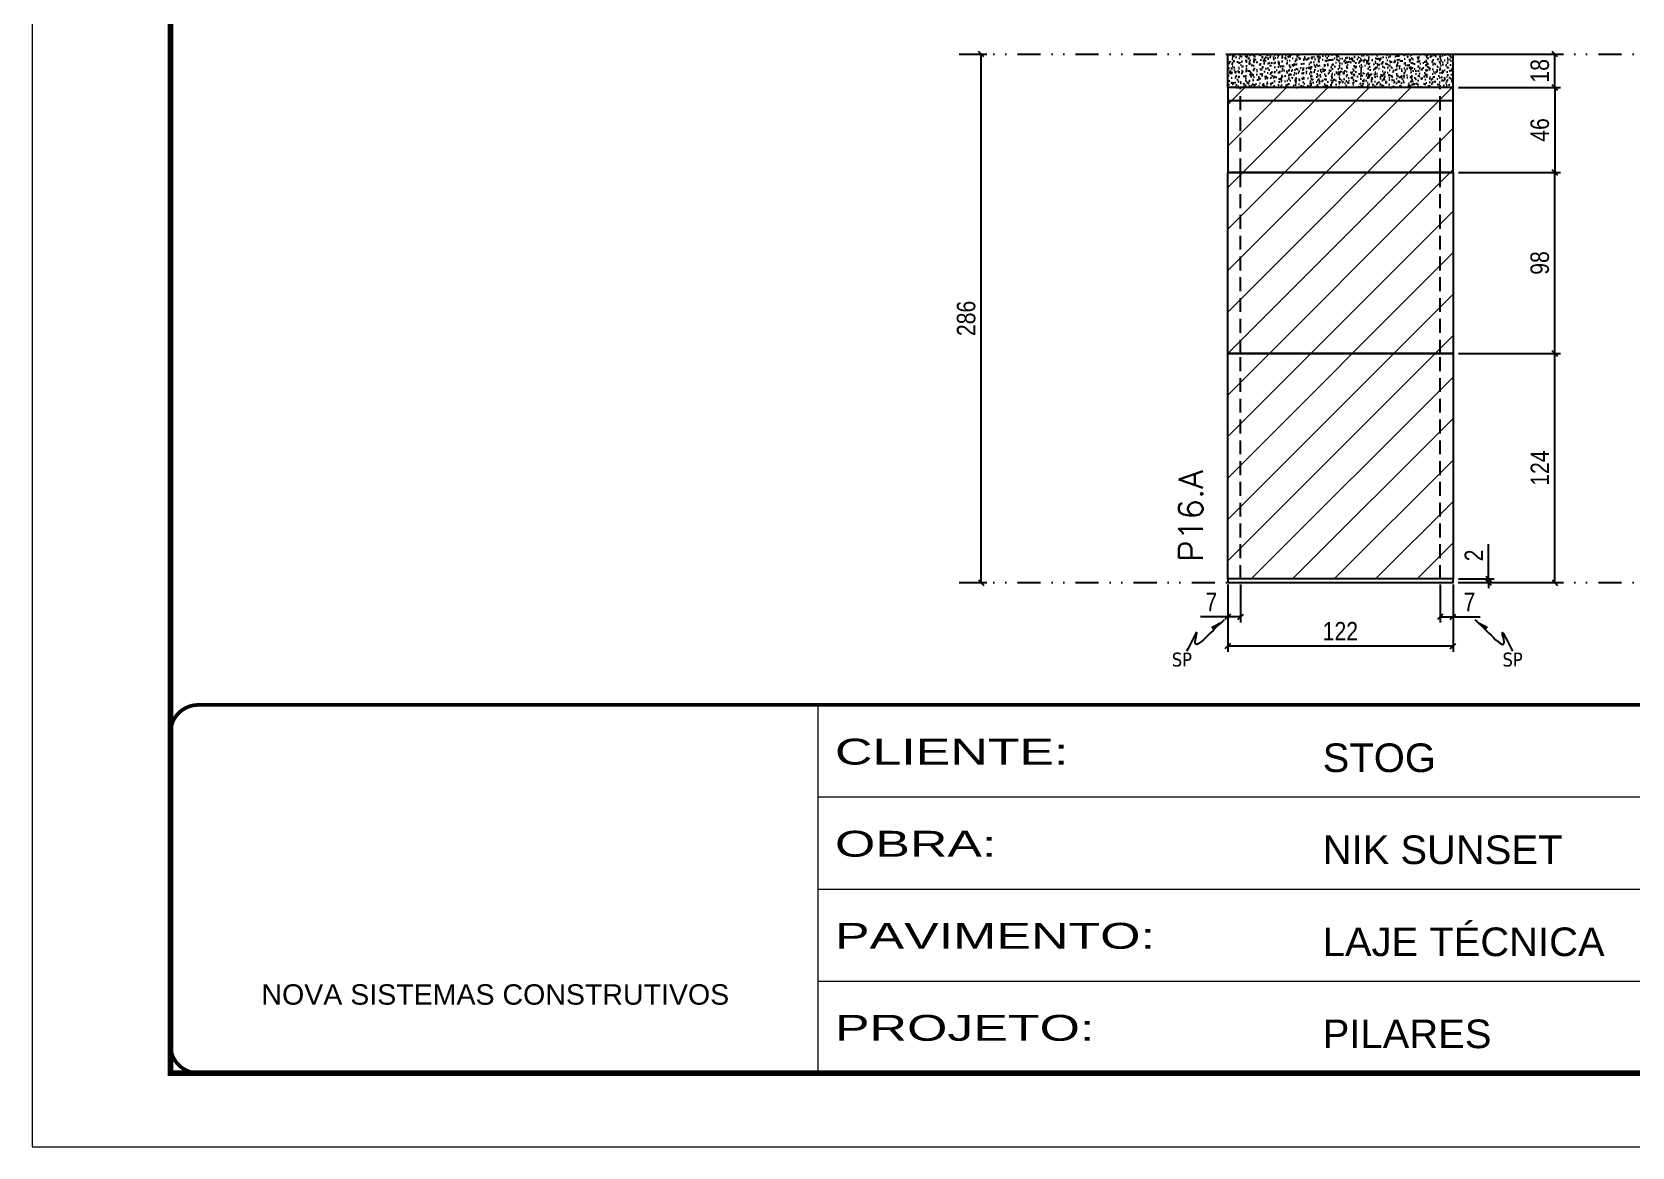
# Model space of a CAD drawing. Extents: x 808 to 7089, y -98 to 17032.
# Drawn here: x 2407 to 3273, y 11388 to 11992 of the extents above; entities that cross this region are included whole.
import ezdxf

# ---------------------------------------------------------------- set-up
doc = ezdxf.new("R2010")
doc.units = 0
for name, pattern in [('CONTINUO', [0]), ('DASHED', [0.75, 0.5, -0.25]), ('DIVIDE2', [0.625, 0.25, -0.125, 0, -0.125, 0, -0.125]), ('HIDDEN', [0.375, 0.25, -0.125])]:
    doc.linetypes.add(name, pattern=pattern)
for name, color, linetype in [('COTA', 241, 'Continuous'), ('Nível', 160, 'Continuous'), ('Painéis', 200, 'Continuous'), ('SARR_2.2x7', 40, 'Continuous'), ('Sarrafo de Pressão', 42, 'HIDDEN'), ('texto', 7, 'Continuous')]:
    doc.layers.add(name, color=color, linetype=linetype)
for name, color, linetype, lineweight in [('Folhas', 255, 'Continuous', 9), ('REAPROVEITAMENTO', 251, 'Continuous', 9), ('SARRAFO DE PRESSAO', 251, 'DASHED', 9), ('Texto Seção', 7, 'Continuous', 15)]:
    doc.layers.add(name, color=color, linetype=linetype, lineweight=lineweight)
doc.styles.add('ARIAL', font='arial.ttf')
doc.styles.add('COTA TECNICA', font='techl___.ttf', dxfattribs={"height": 10})
doc.styles.add('COTA TECNICA-50', font='techl___.ttf', dxfattribs={"height": 10})
doc.styles.add('REGUA-120', font='ROMANS.shx', dxfattribs={"height": 15})
doc.styles.get("Standard").update_dxf_attribs({"font": 'arial.ttf'})
doc.styles.add('Tecnologia', font='')
doc.styles.get('Tecnologia').set_extended_font_data('Forgotten Futurist')
doc.dimstyles.new('COTA PAINEL-50', dxfattribs={"dimtxt": 10, "dimasz": 3, "dimexe": 3, "dimexo": 3, "dimgap": 3, "dimtad": 1, "dimdec": 1, "dimzin": 12, "dimdsep": 46, "dimtxsty": 'COTA TECNICA-50', "dimblk1": 'OBLIQUE', "dimblk2": 'OBLIQUE', "dimsah": 1, "dimcen": 0.9, "dimclrd": 4, "dimclre": 4, "dimclrt": 240, "dimadec": 1, "dimazin": 3, "dimtfac": 1, "dimtdec": 1, "dimtmove": 0, "dimatfit": 3, "dimfxl": 1, "dimtolj": 1, "dimtzin": 12, "dimarcsym": 0})
doc.dimstyles.new('PAINEL', dxfattribs={"dimtxt": 10, "dimasz": 3, "dimexe": 3, "dimexo": 3, "dimgap": 3, "dimtad": 1, "dimdec": 1, "dimzin": 12, "dimdsep": 46, "dimtxsty": 'COTA TECNICA', "dimblk1": 'OBLIQUE', "dimblk2": 'OBLIQUE', "dimsah": 1, "dimcen": 0.9, "dimclrd": 4, "dimclre": 4, "dimclrt": 240, "dimadec": 1, "dimazin": 3, "dimtfac": 1, "dimtdec": 1, "dimtmove": 0, "dimatfit": 3, "dimfxl": 1, "dimtolj": 1, "dimtzin": 12, "dimarcsym": 0})
doc.dimstyles.get("Standard").update_dxf_attribs({"dimtxt": 0.18, "dimasz": 0.18, "dimexe": 0.18, "dimexo": 0.0625, "dimgap": 0.09, "dimtad": 0, "dimtih": 1, "dimtoh": 1, "dimdec": 4, "dimzin": 0, "dimdsep": 46, "dimtxsty": 'Standard', "dimcen": 0.09, "dimadec": 0, "dimazin": 0, "dimtfac": 1, "dimtdec": 4, "dimtofl": 0, "dimtmove": 0, "dimatfit": 3, "dimfxl": 1, "dimtolj": 1, "dimtzin": 0, "dimarcsym": 0})

# ---------------------------------------------------------------- blocks, each defined once
blk = doc.blocks.new('9999999999')
at = {"color": 30, "linetype": 'CONTINUO'}
for p, q in [((98564.56, 34230.21), (98564.56, 34429.45)), ((98564.56, 34379.64), (99583.98, 34379.64)), ((98564.56, 34329.83), (99487.98, 34329.83)), ((98564.56, 34280.02), (99487.98, 34280.02))]:
    blk.add_line(p, q, dxfattribs=at)
at = {"color": 30, "linetype": 'CONTINUO', "const_width": 2}
blk.add_lwpolyline([(99583.98, 34230.21), (99583.98, 34414.45, 0.414214), (99568.98, 34429.45), (98228.98, 34429.45, 0.414214), (98213.98, 34414.45), (98213.98, 34245.21, 0.414214), (98228.98, 34230.21), (99583.98, 34230.21)], format="xyb", dxfattribs=at)
at = {"layer": 'Folhas'}
blk.add_lwpolyline([(98138.98, 34190.21), (99623.98, 34190.21), (99623.98, 35240.21), (98138.98, 35240.21)], close=True, dxfattribs=at)
at = {"layer": 'Folhas', "color": 30, "const_width": 3}
blk.add_lwpolyline([(98213.98, 34230.21), (99583.98, 34230.21), (99583.98, 35200.21), (98213.98, 35200.21)], close=True, dxfattribs=at)
at = {"color": 7, "linetype": 'Continuous', "ltscale": 5, "style": 'ARIAL'}
for s, height, p in [('STOG', 15.483, (98837.68, 34393.13)), ('NIK SUNSET', 15.483, (98837.68, 34343.32)), ('LAJE TÉCNICA', 15.4829, (98837.68, 34293.51)), ('NOVA SISTEMAS CONSTRUTIVOS', 11.0592, (98263.19, 34267.21)), ('PILARES', 15.483, (98837.68, 34243.7))]:
    blk.add_text(s, height=height, dxfattribs=at).set_placement(p)
at = {"layer": 'Folhas', "color": 7, "style": 'Tecnologia', "width": 1.5}
for s, p in [('CLIENTE:', (98573.65, 34397.17)), ('OBRA:', (98573.65, 34347.31)), ('PAVIMENTO:', (98573.65, 34297.5)), ('PROJETO:', (98573.65, 34247.69))]:
    blk.add_text(s, height=14, dxfattribs=at).set_placement(p)
blk = doc.blocks.new('_Oblique')
at = {"color": 0, "linetype": 'ByBlock', "lineweight": -2}
blk.add_line((-0.5, -0.5), (0.5, 0.5), dxfattribs=at)
blk = doc.blocks.new('*D552')
at = {"layer": 'COTA', "color": 4, "lineweight": -2, "transparency": 16777216}
for p, q in [((2911.66, 11979.59), (2923.51, 11979.59)), ((2920.51, 11693.59), (2920.51, 11979.59)), ((2911.66, 11693.59), (2923.51, 11693.59))]:
    blk.add_line(p, q, dxfattribs=at)
at = {"layer": 'Defpoints', "color": 0, "transparency": 16777216}
for p in [(2908.66, 11979.59), (2920.51, 11979.59), (2908.66, 11693.59)]:
    blk.add_point(p, dxfattribs=at)
at = {"layer": 'COTA', "color": 4, "lineweight": -2, "transparency": 16777216, "xscale": 3, "yscale": 3, "zscale": 3}
for p, rotation in [((2920.51, 11979.59), 90), ((2920.51, 11693.59), 270)]:
    blk.add_blockref('_Oblique', p, dxfattribs=dict(at, rotation=rotation))
at = {"layer": 'COTA', "color": 240, "transparency": 16777216, "insert": (2912.39, 11836.59), "char_height": 10, "attachment_point": 5, "rotation": 90, "style": 'COTA TECNICA-50'}
blk.add_mtext('\\A1;286', dxfattribs=at)
blk = doc.blocks.new('*D522')
at = {"layer": 'COTA', "color": 4, "lineweight": -2, "transparency": 16777216}
for p, q in [((3053.93, 11692.59), (3053.93, 11656.23)), ((3175.93, 11692.59), (3175.93, 11656.23)), ((3175.93, 11659.23), (3053.93, 11659.23))]:
    blk.add_line(p, q, dxfattribs=at)
at = {"layer": 'Defpoints', "color": 0, "transparency": 16777216}
for p in [(3053.93, 11695.59), (3175.93, 11695.59), (3053.93, 11659.23)]:
    blk.add_point(p, dxfattribs=at)
at = {"layer": 'COTA', "color": 4, "lineweight": -2, "transparency": 16777216, "xscale": 3, "yscale": 3, "zscale": 3, "rotation": 180}
blk.add_blockref('_Oblique', (3053.93, 11659.23), dxfattribs=at)
at = {"layer": 'COTA', "color": 4, "lineweight": -2, "transparency": 16777216, "xscale": 3, "yscale": 3, "zscale": 3}
blk.add_blockref('_Oblique', (3175.93, 11659.23), dxfattribs=at)
at = {"layer": 'COTA', "color": 240, "transparency": 16777216, "insert": (3114.93, 11667.29), "char_height": 10, "attachment_point": 5, "style": 'COTA TECNICA'}
blk.add_mtext('\\A1;122', dxfattribs=at)
blk = doc.blocks.new('*D523')
at = {"layer": 'COTA', "color": 4, "lineweight": -2, "transparency": 16777216}
for p, q in [((3168.93, 11692.59), (3168.93, 11672.08)), ((3175.93, 11690.59), (3175.93, 11672.08)), ((3168.93, 11675.08), (3175.93, 11675.08)), ((3175.93, 11675.08), (3190.66, 11675.08))]:
    blk.add_line(p, q, dxfattribs=at)
at = {"layer": 'Defpoints', "color": 0, "transparency": 16777216}
for p in [(3168.93, 11695.59), (3175.93, 11693.59), (3175.93, 11675.08)]:
    blk.add_point(p, dxfattribs=at)
at = {"layer": 'COTA', "color": 4, "lineweight": -2, "transparency": 16777216, "xscale": 3, "yscale": 3, "zscale": 3, "rotation": 180}
blk.add_blockref('_Oblique', (3168.93, 11675.08), dxfattribs=at)
at = {"layer": 'COTA', "color": 4, "lineweight": -2, "transparency": 16777216, "xscale": 3, "yscale": 3, "zscale": 3}
blk.add_blockref('_Oblique', (3175.93, 11675.08), dxfattribs=at)
at = {"layer": 'COTA', "color": 240, "transparency": 16777216, "insert": (3184.8, 11683.15), "char_height": 10, "attachment_point": 5, "style": 'COTA TECNICA-50'}
blk.add_mtext('\\A1;7', dxfattribs=at)
blk = doc.blocks.new('*D524')
at = {"layer": 'COTA', "color": 4, "lineweight": -2, "transparency": 16777216}
for p, q in [((3053.93, 11690.59), (3053.93, 11672.08)), ((3060.93, 11692.59), (3060.93, 11672.08)), ((3053.93, 11675.08), (3039.2, 11675.08)), ((3060.93, 11675.08), (3053.93, 11675.08))]:
    blk.add_line(p, q, dxfattribs=at)
at = {"layer": 'Defpoints', "color": 0, "transparency": 16777216}
for p in [(3053.93, 11693.59), (3060.93, 11695.59), (3053.93, 11675.08)]:
    blk.add_point(p, dxfattribs=at)
at = {"layer": 'COTA', "color": 4, "lineweight": -2, "transparency": 16777216, "xscale": 3, "yscale": 3, "zscale": 3, "rotation": 180}
blk.add_blockref('_Oblique', (3053.93, 11675.08), dxfattribs=at)
at = {"layer": 'COTA', "color": 4, "lineweight": -2, "transparency": 16777216, "xscale": 3, "yscale": 3, "zscale": 3}
blk.add_blockref('_Oblique', (3060.93, 11675.08), dxfattribs=at)
at = {"layer": 'COTA', "color": 240, "transparency": 16777216, "insert": (3045.07, 11683.15), "char_height": 10, "attachment_point": 5, "style": 'COTA TECNICA-50'}
blk.add_mtext('\\A1;7', dxfattribs=at)
blk = doc.blocks.new('*D525')
at = {"layer": 'COTA', "color": 4, "linetype": 'ByBlock', "lineweight": -2, "transparency": 16777216}
for p, q in [((3178.93, 11817.59), (3234.01, 11817.59)), ((3231.01, 11693.59), (3231.01, 11817.59)), ((3178.93, 11693.59), (3234.01, 11693.59))]:
    blk.add_line(p, q, dxfattribs=at)
at = {"layer": 'Defpoints', "color": 0, "linetype": 'ByBlock', "transparency": 16777216}
for p in [(3175.93, 11817.59), (3231.01, 11817.59), (3175.93, 11693.59)]:
    blk.add_point(p, dxfattribs=at)
at = {"layer": 'COTA', "color": 4, "linetype": 'ByBlock', "lineweight": -2, "transparency": 16777216, "xscale": 3, "yscale": 3, "zscale": 3}
for p, rotation in [((3231.01, 11817.59), 90), ((3231.01, 11693.59), 270)]:
    blk.add_blockref('_Oblique', p, dxfattribs=dict(at, rotation=rotation))
at = {"layer": 'COTA', "color": 240, "linetype": 'ByBlock', "transparency": 16777216, "insert": (3222.94, 11755.59), "char_height": 10, "attachment_point": 5, "rotation": 90, "style": 'COTA TECNICA'}
blk.add_mtext('\\A1;124', dxfattribs=at)
blk = doc.blocks.new('*D526')
at = {"layer": 'COTA', "color": 4, "lineweight": -2, "transparency": 16777216}
for p, q in [((3195.19, 11695.59), (3195.19, 11714.39)), ((3178.93, 11695.59), (3198.19, 11695.59)), ((3178.93, 11693.59), (3198.19, 11693.59)), ((3195.19, 11693.59), (3195.19, 11695.59)), ((3195.19, 11693.59), (3195.19, 11690.59))]:
    blk.add_line(p, q, dxfattribs=at)
at = {"layer": 'Defpoints', "color": 0, "transparency": 16777216}
for p in [(3175.93, 11695.59), (3175.93, 11693.59), (3195.19, 11693.59)]:
    blk.add_point(p, dxfattribs=at)
at = {"layer": 'COTA', "color": 4, "lineweight": -2, "transparency": 16777216, "xscale": 3, "yscale": 3, "zscale": 3}
for p, rotation in [((3195.19, 11695.59), 270), ((3195.19, 11693.59), 90)]:
    blk.add_blockref('_Oblique', p, dxfattribs=dict(at, rotation=rotation))
at = {"layer": 'COTA', "color": 240, "transparency": 16777216, "insert": (3187.19, 11708.34), "char_height": 10, "attachment_point": 5, "rotation": 90, "style": 'COTA TECNICA-50'}
blk.add_mtext('\\A1;2', dxfattribs=at)
blk = doc.blocks.new('*D527')
at = {"layer": 'COTA', "color": 4, "linetype": 'ByBlock', "lineweight": -2, "transparency": 16777216}
for p, q in [((3178.93, 11817.59), (3234.01, 11817.59)), ((3231.01, 11693.59), (3231.01, 11817.59)), ((3178.93, 11693.59), (3234.01, 11693.59))]:
    blk.add_line(p, q, dxfattribs=at)
at = {"layer": 'Defpoints', "color": 0, "linetype": 'ByBlock', "transparency": 16777216}
for p in [(3175.93, 11817.59), (3231.01, 11817.59), (3175.93, 11693.59)]:
    blk.add_point(p, dxfattribs=at)
at = {"layer": 'COTA', "color": 4, "linetype": 'ByBlock', "lineweight": -2, "transparency": 16777216, "xscale": 3, "yscale": 3, "zscale": 3}
for p, rotation in [((3231.01, 11817.59), 90), ((3231.01, 11693.59), 270)]:
    blk.add_blockref('_Oblique', p, dxfattribs=dict(at, rotation=rotation))
at = {"layer": 'COTA', "color": 240, "linetype": 'ByBlock', "transparency": 16777216, "insert": (3222.94, 11755.59), "char_height": 10, "attachment_point": 5, "rotation": 90, "style": 'COTA TECNICA'}
blk.add_mtext('\\A1;124', dxfattribs=at)
blk = doc.blocks.new('*D528')
at = {"layer": 'COTA', "color": 4, "lineweight": -2, "transparency": 16777216}
for p, q in [((3178.93, 11915.59), (3234.01, 11915.59)), ((3231.01, 11817.59), (3231.01, 11915.59)), ((3178.93, 11817.59), (3234.01, 11817.59))]:
    blk.add_line(p, q, dxfattribs=at)
at = {"layer": 'Defpoints', "color": 0, "transparency": 16777216}
for p in [(3175.93, 11915.59), (3231.01, 11915.59), (3175.93, 11817.59)]:
    blk.add_point(p, dxfattribs=at)
at = {"layer": 'COTA', "color": 4, "lineweight": -2, "transparency": 16777216, "xscale": 3, "yscale": 3, "zscale": 3}
for p, rotation in [((3231.01, 11915.59), 90), ((3231.01, 11817.59), 270)]:
    blk.add_blockref('_Oblique', p, dxfattribs=dict(at, rotation=rotation))
at = {"layer": 'COTA', "color": 240, "transparency": 16777216, "insert": (3222.91, 11866.59), "char_height": 10, "attachment_point": 5, "rotation": 90, "style": 'COTA TECNICA-50'}
blk.add_mtext('\\A1;98', dxfattribs=at)
blk = doc.blocks.new('*D529')
at = {"layer": 'COTA', "color": 4, "lineweight": -2, "transparency": 16777216}
for p, q in [((3144.93, 11979.59), (3234.01, 11979.59)), ((3231.01, 11961.59), (3231.01, 11979.59)), ((3178.93, 11961.59), (3234.01, 11961.59))]:
    blk.add_line(p, q, dxfattribs=at)
at = {"layer": 'Defpoints', "color": 0, "transparency": 16777216}
for p in [(3141.93, 11979.59), (3231.01, 11979.59), (3175.93, 11961.59)]:
    blk.add_point(p, dxfattribs=at)
at = {"layer": 'COTA', "color": 4, "lineweight": -2, "transparency": 16777216, "xscale": 3, "yscale": 3, "zscale": 3}
for p, rotation in [((3231.01, 11979.59), 90), ((3231.01, 11961.59), 270)]:
    blk.add_blockref('_Oblique', p, dxfattribs=dict(at, rotation=rotation))
at = {"layer": 'COTA', "color": 240, "transparency": 16777216, "insert": (3222.92, 11970.59), "char_height": 10, "attachment_point": 5, "rotation": 90, "style": 'COTA TECNICA-50'}
blk.add_mtext('\\A1;18', dxfattribs=at)
blk = doc.blocks.new('*D530')
at = {"layer": 'COTA', "color": 4, "lineweight": -2, "transparency": 16777216}
for p, q in [((3178.93, 11961.59), (3234.01, 11961.59)), ((3231.01, 11961.59), (3231.01, 11915.59)), ((3178.93, 11915.59), (3234.01, 11915.59))]:
    blk.add_line(p, q, dxfattribs=at)
at = {"layer": 'Defpoints', "color": 0, "transparency": 16777216}
for p in [(3175.93, 11961.59), (3175.93, 11915.59), (3231.01, 11915.59)]:
    blk.add_point(p, dxfattribs=at)
at = {"layer": 'COTA', "color": 4, "lineweight": -2, "transparency": 16777216, "xscale": 3, "yscale": 3, "zscale": 3}
for p, rotation in [((3231.01, 11961.59), 90), ((3231.01, 11915.59), 270)]:
    blk.add_blockref('_Oblique', p, dxfattribs=dict(at, rotation=rotation))
at = {"layer": 'COTA', "color": 240, "transparency": 16777216, "insert": (3222.91, 11938.59), "char_height": 10, "attachment_point": 5, "rotation": 90, "style": 'COTA TECNICA-50'}
blk.add_mtext('\\A1;46', dxfattribs=at)

msp = doc.modelspace()

# ---------------------------------------------------------------- hatches: boundary and pattern name
at = {"layer": 'COTA', "linetype": 'ByBlock'}
h = msp.add_hatch(dxfattribs=at)
h.set_pattern_fill('AR-CONC', color=256, scale=0.03)
h.set_pattern_definition([(50, (-5361.1558, 7867.598), (5.46554, -0.4781726), [0.5715, -6.2865]), (355, (-5361.156, 7867.598), (-1.0573026, 5.7317054), [0.4572, -5.0292175]), (100.451445, (-5360.7003, 7867.5584), (4.4082374, 5.2535326), [0.4857003, -5.3427073]), (46.1842, (-5361.156, 7869.122), (8.132371, -1.26127), [0.85725, -9.42975]), (96.63556, (-5360.478, 7869.017), (7.122124, 7.422784), [0.728551, -8.014068]), (351.18415, (-5361.156, 7869.122), (7.122124, 7.422784), [0.685799, -7.543792]), (21, (-5360.3938, 7868.741), (4.5484317, -3.067956), [0.5715, -6.2865]), (326, (-5360.394, 7868.741), (1.854061, 5.525639), [0.4572, -5.0292]), (71.451445, (-5360.0147, 7868.4855), (6.4024926, 2.457683), [0.4857003, -5.342698]), (37.5, (-5361.1558, 7867.5982), (0.0926581, 2.53665117), [0, -4.96824, 0, -5.1054, 0, -5.04825]), (7.5, (-5361.1558, 7867.5982), (2.0045899, 3.00541724), [0, -2.91084, 0, -4.85394, 0, -1.92405]), (327.5, (-5362.855, 7867.5982), (4.06771786, -0.1718623), [0, -1.905, 0, -5.9436, 0, -7.8867]), (317.5, (-5363.617, 7867.5982), (4.4438754, 0.7627947), [0, -2.4765, 0, -3.94716, 0, -5.6007])])
h.paths.add_polyline_path([(3053.93, 11961.59), (3175.93, 11961.59), (3175.93, 11979.59), (3053.93, 11979.59)])
at = {"layer": 'REAPROVEITAMENTO', "linetype": 'ByBlock'}
h = msp.add_hatch(dxfattribs=at)
h.set_pattern_fill('ANSI31', color=256, scale=5, style=2)
h.set_pattern_definition([(45, (-532.243, 2641.187), (-11.22532, 11.22532), [])])
h.paths.add_polyline_path([(3175.93, 11695.59), (3175.93, 11961.59), (3053.93, 11961.59), (3053.93, 11695.59)])

# ---------------------------------------------------------------- linework, layer by layer
at = {"layer": 'COTA', "linetype": 'ByBlock'}
for p, q in [((3053.93, 11979.59), (3053.93, 11979.59)), ((3053.93, 11961.59), (3053.93, 11979.59)), ((3053.93, 11979.59), (3175.93, 11979.59)), ((3175.93, 11961.59), (3175.93, 11979.59))]:
    msp.add_line(p, q, dxfattribs=at)
at = {"layer": 'Nível', "color": 4, "linetype": 'DIVIDE2', "ltscale": 50}
for p, q in [((2908.66, 11979.59), (3851.67, 11979.59)), ((2908.66, 11693.59), (3851.67, 11693.59))]:
    msp.add_line(p, q, dxfattribs=at)
at = {"layer": 'Painéis'}
for p, q in [((3141.93, 11961.59), (3053.93, 11961.59)), ((3175.93, 11915.59), (3053.93, 11915.59))]:
    msp.add_line(p, q, dxfattribs=at)
msp.add_lwpolyline([(3175.93, 11915.59), (3175.93, 11961.59), (3053.93, 11961.59), (3053.93, 11915.59)], dxfattribs=at)
for points in [[(3053.93, 11915.59), (3175.93, 11915.59), (3175.93, 11817.59), (3053.93, 11817.59)], [(3053.93, 11817.59), (3175.93, 11817.59), (3175.93, 11695.59), (3053.93, 11695.59)], [(3053.93, 11693.59), (3175.93, 11693.59), (3175.93, 11695.59), (3053.93, 11695.59)]]:
    msp.add_lwpolyline(points, close=True, dxfattribs=at)
at = {"layer": 'SARR_2.2x7'}
msp.add_line((3053.93, 11954.59), (3175.93, 11954.59), dxfattribs=at)
at = {"layer": 'Sarrafo de Pressão', "ltscale": 30}
for p, q in [((3060.93, 11915.59), (3060.93, 11961.59)), ((3168.93, 11915.59), (3168.93, 11961.59)), ((3060.93, 11817.59), (3060.93, 11915.59)), ((3168.93, 11817.59), (3168.93, 11915.59)), ((3060.93, 11695.59), (3060.93, 11817.59)), ((3168.93, 11695.59), (3168.93, 11817.59))]:
    msp.add_line(p, q, dxfattribs=at)

# ---------------------------------------------------------------- block references
at = {"layer": 'SARRAFO DE PRESSAO', "color": 6, "linetype": 'ByBlock'}
msp.add_blockref('9999999999', (-95732.31, -22802.03), dxfattribs=at)

# ---------------------------------------------------------------- texts
at = {"layer": 'texto', "color": 0, "char_height": 7.5, "attachment_point": 5}
for insert in [(3029.15, 11651.91), (3208.18, 11651.91)]:
    msp.add_mtext('{\\fTahoma|b0|i0|c0|p34;\\C4;SP}', dxfattribs=dict(at, insert=insert))
at = {"layer": 'Texto Seção', "insert": (3040.46, 11704.84), "char_height": 13, "width": 285.3299, "attachment_point": 7, "rotation": 90, "style": 'REGUA-120'}
msp.add_mtext('P16.A', dxfattribs=at)

# ---------------------------------------------------------------- dimensions: what is measured, and where the dimension line sits
at = {"layer": 'COTA'}
for base, p1, p2, angle, picture, middle in [((2920.51, 11979.59), (2908.66, 11693.59), (2908.66, 11979.59), 90, '*D552', (2912.39, 11836.59)), ((3231.01, 11979.59), (3175.93, 11961.59), (3141.93, 11979.59), 90, '*D529', (3222.92, 11970.59)), ((3231.01, 11915.59), (3175.93, 11961.59), (3175.93, 11915.59), 90, '*D530', (3222.91, 11938.59)), ((3231.01, 11915.59), (3175.93, 11817.59), (3175.93, 11915.59), 90, '*D528', (3222.91, 11866.59)), ((3053.93, 11675.08), (3060.93, 11695.59), (3053.93, 11693.59), 180, '*D524', (3045.07, 11683.15))]:
    dim = msp.add_linear_dim(base=base, p1=p1, p2=p2, angle=angle, dimstyle='COTA PAINEL-50', dxfattribs=at)
    dim.commit()
    dim.dimension.update_dxf_attribs({"geometry": picture, "text_midpoint": middle})
at = {"layer": 'COTA', "linetype": 'ByBlock'}
for picture in ['*D525', '*D527']:
    dim = msp.add_aligned_dim(p1=(3175.93, 11693.59), p2=(3175.93, 11817.59), distance=-55.08, dimstyle='PAINEL', dxfattribs=at)
    dim.commit()
    dim.dimension.update_dxf_attribs({"geometry": picture, "text_midpoint": (3222.94, 11755.59)})
at = {"layer": 'COTA'}
dim = msp.add_linear_dim(base=(3195.19, 11693.59), p1=(3175.93, 11695.59), p2=(3175.93, 11693.59), angle=90, dimstyle='COTA PAINEL-50', dxfattribs=at)
dim.commit()
dim.dimension.update_dxf_attribs({"geometry": '*D526', "text_midpoint": (3195.19, 11708.34), "dimtype": 160})
dim = msp.add_linear_dim(base=(3053.93, 11659.23), p1=(3175.93, 11695.59), p2=(3053.93, 11695.59), angle=180, dimstyle='PAINEL', override={"dimarcsym": 2}, dxfattribs=at)
dim.commit()
dim.dimension.update_dxf_attribs({"geometry": '*D522', "text_midpoint": (3114.93, 11667.29)})
dim = msp.add_linear_dim(base=(3175.93, 11675.08), p1=(3168.93, 11695.59), p2=(3175.93, 11693.59), dimstyle='COTA PAINEL-50', dxfattribs=at)
dim.commit()
dim.dimension.update_dxf_attribs({"geometry": '*D523', "text_midpoint": (3184.8, 11683.15)})

# ---------------------------------------------------------------- leaders
at = {"layer": 'COTA', "path_type": 1}
for points in [[(3052.1, 11673.41), (3036.32, 11661.57), (3037.24, 11666.38), (3031.69, 11656.6)], [(3187.76, 11673.41), (3203.55, 11661.57), (3202.62, 11666.38), (3208.17, 11656.6)]]:
    msp.add_leader(points, dimstyle='Standard', override={"dimasz": 8}, dxfattribs=at)

doc.saveas('drawing.dxf')
